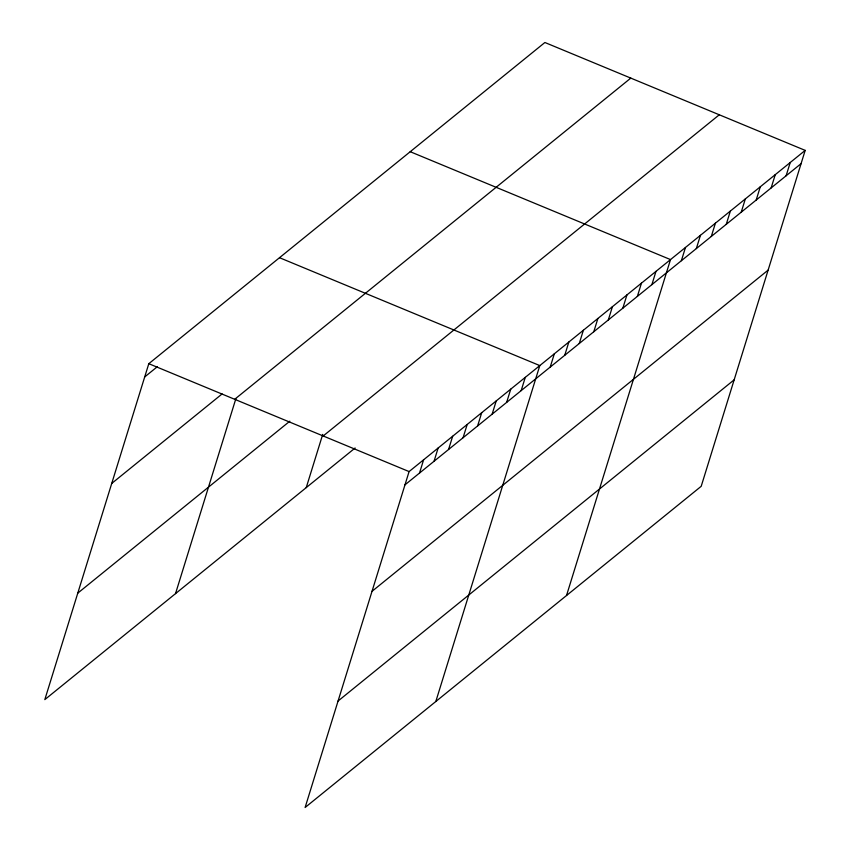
<?xml version="1.0" encoding="UTF-8"?>
<svg xmlns="http://www.w3.org/2000/svg" width="850" height="850" viewBox="0 0 850 850"><rect width="100%" height="100%" fill="white"/><g stroke="black" fill="none" stroke-linecap="round" stroke-linejoin="round"><path stroke-width="1.27" d="M805.184 150.386L409.084 471.58L305.108 807.5L701.197 486.306L805.184 150.386L544.893 42.5L148.803 363.694L44.816 699.614L355.119 447.993M175.525 593.619L235.811 398.873M306.244 487.624L322.724 434.392M419.507 473.067L423.608 459.808M434.031 461.284L438.132 448.024M448.556 449.512L452.657 436.252M463.08 437.729L467.181 424.469M477.604 425.956L481.706 412.696M492.129 414.184L496.23 400.913M506.642 402.401L510.754 389.141M521.167 390.628L525.279 377.358M435.816 701.505L539.803 365.585L279.512 257.699M550.216 367.072L554.327 353.812M564.74 355.289L568.841 342.029M579.264 343.517L583.366 330.257M593.789 331.734L597.89 318.474M608.313 319.961L612.414 306.701M622.838 308.189L626.939 294.918M637.362 296.406L641.463 283.146M651.886 284.633L655.987 271.363M566.525 595.51L670.512 259.59L410.221 151.704M681.371 260.716L685.472 247.456M696.331 248.583L700.442 235.322M711.301 236.449L715.403 223.189M726.261 224.315L730.362 211.055M741.221 212.181L745.333 198.921M756.192 200.048L760.293 186.788M771.152 187.914L775.253 174.654M786.112 175.78L790.224 162.52M144.691 376.954L157.282 366.754M111.733 483.438L222.116 393.933M234.696 399.298L630.796 78.104M77.775 593.141L289.818 421.196M323.191 435.976L719.291 114.782M404.983 484.84L801.082 163.646M372.024 591.324L768.113 270.119M338.066 701.027L734.156 379.822M148.803 363.694L409.084 471.58"/></g></svg>
